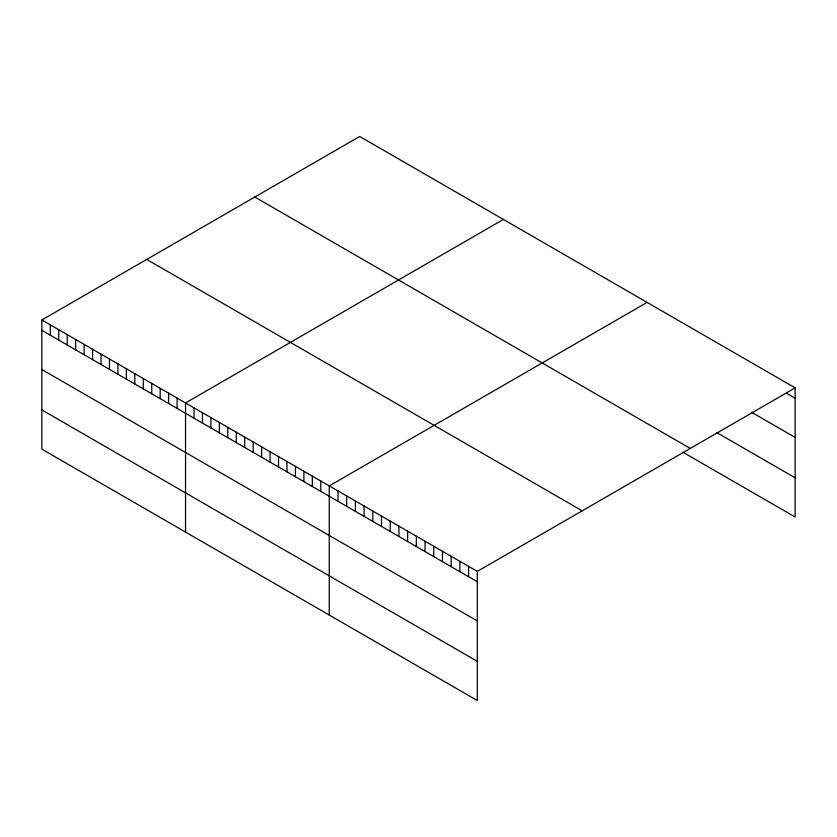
<?xml version="1.0" encoding="UTF-8"?>
<svg xmlns="http://www.w3.org/2000/svg" width="837" height="837" viewBox="0 0 837 837"><rect width="100%" height="100%" fill="white"/><g stroke="black" fill="none" stroke-linecap="round" stroke-linejoin="round"><path stroke-width="1.26" d="M41.85 319.975L477.299 571.389L477.299 700.527L41.85 449.124L41.85 319.975L359.701 136.473L795.15 387.876L795.15 517.025L683.023 452.283M503.393 219.43L185.552 402.942L185.552 532.091M647.095 302.398L329.255 485.91L329.255 615.049M477.299 571.389L795.15 387.876M786.445 393.202L795.15 398.224M751.605 412.285L795.15 437.427M716.765 432.572L795.15 477.822M254.804 197.03L690.263 448.433M146.737 259.418L582.196 510.832M41.85 330.322L477.299 581.736M41.85 369.525L477.299 620.939M41.85 409.921L477.299 661.324M468.594 566.356L468.594 576.703M459.89 561.324L459.89 571.681M451.174 556.302L451.174 566.649M442.47 551.269L442.47 561.617M433.754 546.247L433.754 556.595M425.05 541.215L425.05 551.562M416.345 536.182L416.345 546.54M407.629 531.16L407.629 541.508M398.925 526.128L398.925 536.475M390.209 521.106L390.209 531.453M381.505 516.073L381.505 526.421M372.8 511.051L372.8 521.399M364.085 506.019L364.085 516.366M355.38 500.986L355.38 511.344M346.664 495.964L346.664 506.312M337.96 490.932L337.96 501.279M320.801 481.024L320.801 491.371M312.347 476.148L312.347 486.496M303.894 471.262L303.894 481.61M295.44 466.387L295.44 476.734M286.986 461.501L286.986 471.859M278.533 456.625L278.533 466.973M270.079 451.739L270.079 462.097M261.625 446.864L261.625 457.211M253.172 441.988L253.172 452.336M244.718 437.102L244.718 447.45M236.264 432.227L236.264 442.574M227.81 427.341L227.81 437.688M219.357 422.465L219.357 432.813M210.914 417.579L210.914 427.927M202.46 412.704L202.46 423.051M194.006 407.818L194.006 418.176M177.099 398.056L177.099 408.414M168.645 393.181L168.645 403.528M160.191 388.305L160.191 398.653M151.738 383.419L151.738 393.767M143.284 378.544L143.284 388.891M134.83 373.658L134.83 384.005M126.377 368.782L126.377 379.13M117.923 363.896L117.923 374.244M109.469 359.021L109.469 369.368M101.015 354.135L101.015 364.493M92.572 349.259L92.572 359.607M84.118 344.373L84.118 354.731M75.665 339.498L75.665 349.845M67.211 334.622L67.211 344.97M58.757 329.736L58.757 340.084M50.304 324.861L50.304 335.208"/></g></svg>
